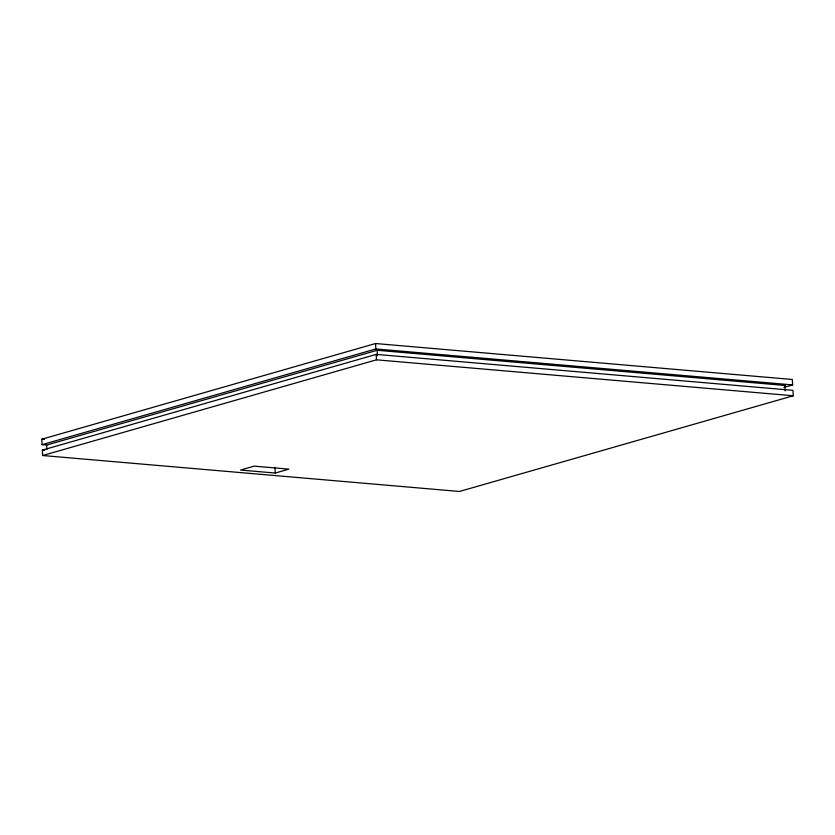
<?xml version="1.0" encoding="UTF-8"?>
<svg xmlns="http://www.w3.org/2000/svg" width="835" height="835" viewBox="0 0 835 835"><rect width="100%" height="100%" fill="white"/><g stroke="black" fill="none" stroke-linecap="round" stroke-linejoin="round"><path stroke-width="1.25" d="M377.503 355.71L377.19 350.283L46.624 445.055L42.063 444.669L41.75 439.231L375.552 343.529L792.311 379.476L792.624 384.904L783.877 387.409M42.063 444.669L375.865 348.957L792.624 384.904M42.376 450.096L376.178 354.395L792.937 390.331L793.25 395.769L459.448 491.471L42.689 455.524L42.376 450.096L44.662 450.295M42.689 455.524L376.491 359.822L793.25 395.769M275.268 473.048L288.9 469.134L254.132 466.139L240.501 470.042L275.268 473.048L274.934 467.224M376.762 350.241L785.255 385.478M41.75 439.231L44.349 439.461M784.827 385.436L785.14 390.874M375.552 343.529L375.865 348.957M376.178 354.395L376.491 359.822M46.624 445.055L46.875 449.407"/></g></svg>
